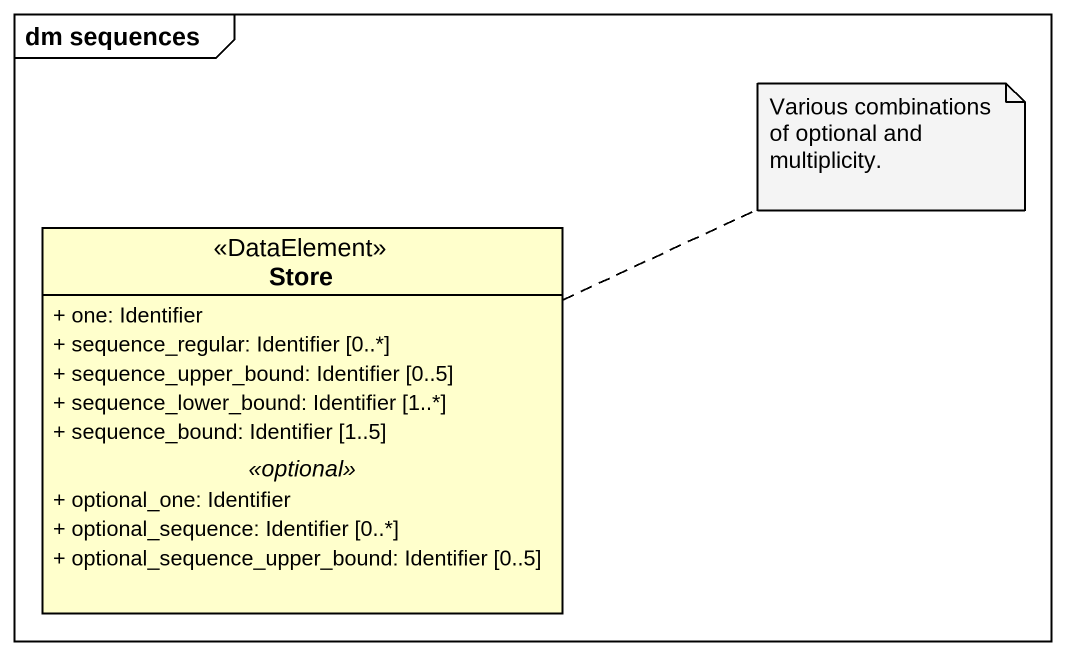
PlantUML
@startuml
mainframe dm sequences
hide circle
hide empty members
skinparam classAttributeIconSize 0
class Store <<DataElement>> {
  + one: Identifier
  + sequence_regular: Identifier [0..*]
  + sequence_upper_bound: Identifier [0..5]
  + sequence_lower_bound: Identifier [1..*]
  + sequence_bound: Identifier [1..5]
  .. <<optional>> ..
  + optional_one: Identifier
  + optional_sequence: Identifier [0..*]
  + optional_sequence_upper_bound: Identifier [0..5]
}
note right of Store : Various combinations of optional and multiplicity.
@enduml
